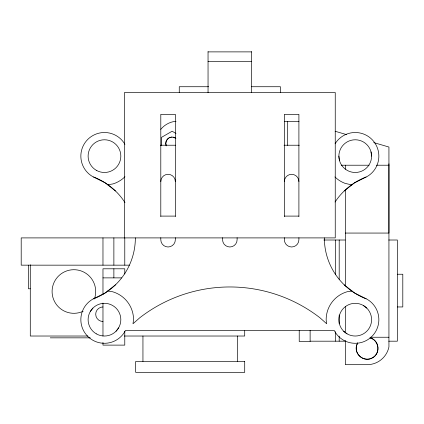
<?xml version="1.0" encoding="UTF-8"?>
<svg xmlns="http://www.w3.org/2000/svg" width="424" height="424" viewBox="0 0 424 424"><rect width="100%" height="100%" fill="white"/><g stroke="black" fill="none" stroke-linecap="round" stroke-linejoin="round"><path stroke-width="0.64" d="M388.935 163.802L388.935 233.062L345.327 233.062M90.307 311.497L92.904 308.11M116.033 331.234L118.63 327.847M115.476 284.833L105.226 292.936L92.655 299.217A23.622 23.622 0 0 0 87.763 336.375A23.622 23.622 0 0 0 124.926 331.483L125.303 330.577L334.398 330.577L334.774 331.483A23.622 23.622 0 0 0 371.938 336.375A23.622 23.622 0 0 0 367.046 299.217L354.48 292.936L344.224 284.833M344.224 190.97L354.48 182.866L367.046 176.585A23.622 23.622 0 0 0 372.155 139.644A23.622 23.622 0 0 0 335.087 143.789M171.609 137.069C167.528 137.291 164.581 141.945 166.213 145.713M107.701 184.822L113.113 183.889A29.076 29.076 0 0 0 124.958 176.755M352.037 291.007L347.267 291.712A29.076 29.076 0 0 0 326.162 320.131L326.697 323.761L319.897 317.74A147.123 147.123 0 0 0 139.803 317.74L133.004 323.756L133.544 319.675A29.076 29.076 0 0 0 111.994 291.59L107.648 291.018M208.046 51.882L251.655 51.882M208.046 61.416L251.655 61.416M208.65 86.729L179.262 86.729L179.262 92.602M251.448 86.729L280.439 86.729L280.439 92.602M176.024 121.603L173.527 121.603A22.265 22.265 0 0 0 160.77 129.347M284.329 121.603L299 121.603M160.298 145.225L175.589 145.225M284.043 145.225L299.328 145.225M341.288 165.217L369.113 165.217M376.364 165.217L388.935 165.217M160.797 216.097L175.335 216.097M284.366 216.097L298.904 216.097M323.825 240.011L345.147 240.011M388.76 240.011L397.346 240.011L397.346 341.188L388.76 341.188M129.405 265.159L21.2 265.159L21.2 237.901L335.246 237.901L335.246 92.527L124.455 92.527L124.455 237.901M397.346 274.243L402.8 274.243L402.8 306.955L397.346 306.955M102.974 277.879L121.582 277.879M30.284 288.781L28.466 288.781L28.466 265.159M87.863 336.025L30.284 336.025L30.284 264.793M124.264 336.025L244.706 336.025L244.706 330.752M370.433 337.244L388.935 337.244M50.276 337.843L90.254 337.843M310.124 341.188L345.147 341.188M351.856 184.938L344.998 183.343A29.076 29.076 0 0 1 334.902 176.914M172.886 137.095L175.939 138.325A6.36 6.36 0 0 0 166.266 145.898M335.135 131.26L346.53 134.604M373.708 142.575L388.935 147.043L388.935 346.917A22.265 22.265 0 0 1 367.131 364.682L345.327 364.682L345.327 340.514M115.476 190.97L105.226 182.866L92.655 176.585A23.622 23.622 0 0 1 87.763 139.427A23.622 23.622 0 0 1 124.926 144.319M176.002 133.475L172.118 131.233L161.576 137.323L161.576 145.655M363.41 305.508L366.797 308.11M343.668 331.234L347.055 333.836A16.356 16.356 0 0 0 371.588 319.675A16.356 16.356 0 0 0 347.055 305.508A16.356 16.356 0 0 0 347.055 333.836M371.032 151.898L371.588 156.127A16.356 16.356 0 0 1 347.055 170.294A16.356 16.356 0 0 1 347.055 141.966A16.356 16.356 0 0 1 371.588 156.127M338.877 156.127L339.439 160.362M345.327 165.217L345.327 169.187M345.327 189.586L345.327 285.903M345.327 306.573L345.327 332.676M339.2 240.011L339.2 279.337M339.2 314.947L339.2 323.819M339.2 336.137L339.2 341.188M335.564 240.011L335.564 274.816M335.564 331.679L335.564 341.188M310.124 330.307L310.124 341.479L299.222 341.479L299.222 330.307M298.904 216.59L298.904 114.337L284.366 114.337L284.366 216.59M298.904 237.737L298.904 239.719A7.266 7.266 0 0 1 291.632 246.985A7.266 7.266 0 0 1 284.366 239.719L284.366 237.737M287.684 121.603L287.684 145.39M251.655 51.633L251.655 92.681M237.44 336.025L237.44 361.465M237.117 237.737L237.117 239.719A7.266 7.266 0 0 1 229.85 246.985A7.266 7.266 0 0 1 222.584 239.719L222.584 237.737M208.046 51.633L208.046 92.681M175.335 216.59L175.335 114.337L160.797 114.337L160.797 216.59M175.335 237.737L175.335 239.719A7.266 7.266 0 0 1 168.068 246.985A7.266 7.266 0 0 1 160.797 239.719L160.797 237.737M142.946 336.025L142.946 361.465M124.778 237.901L124.778 265.159M124.778 273.984L124.778 268.795L102.974 268.795L102.974 294.5M124.778 331.271L124.778 345.115L102.974 345.115L102.974 342.475M113.876 237.901L113.876 265.159M113.876 268.795L113.876 277.879M102.974 237.901L102.974 265.159M102.974 303.07L102.974 336.025M135.357 237.901A65.323 65.323 0 0 1 93.566 298.841M93.566 176.962A65.323 65.323 0 0 1 124.99 202.582M366.135 298.841A65.323 65.323 0 0 1 324.344 237.901M335.066 202.036A65.323 65.323 0 0 1 366.135 176.962M160.797 181.567A7.266 7.266 0 0 1 168.068 174.301A7.266 7.266 0 0 1 175.335 181.567M284.366 181.567A7.266 7.266 0 0 1 291.632 174.301A7.266 7.266 0 0 1 298.904 181.567M83.115 311.269A21.804 21.804 0 0 1 52.422 295.3A21.804 21.804 0 0 1 75.795 269.786A21.804 21.804 0 0 1 94.388 298.962M102.974 321.487A7.266 7.266 0 0 1 95.702 314.221A7.266 7.266 0 0 1 102.974 306.955M356.6 345.507C353.833 354.411 364.693 362.748 372.579 357.771C380.837 353.431 379.045 339.857 369.951 337.801A10.902 10.902 0 0 1 377.376 352.058A10.902 10.902 0 0 1 362.52 358.211A10.902 10.902 0 0 1 357.686 342.878L356.6 345.507M244.706 361.465L135.68 361.465L135.68 372.367L244.706 372.367L244.706 361.465M96.29 333.836A16.356 16.356 0 0 0 120.824 319.675A16.356 16.356 0 0 0 96.29 305.508A16.356 16.356 0 0 0 96.29 333.836M96.29 170.294A16.356 16.356 0 0 0 120.824 156.127A16.356 16.356 0 0 0 96.29 141.966A16.356 16.356 0 0 0 96.29 170.294"/></g></svg>
